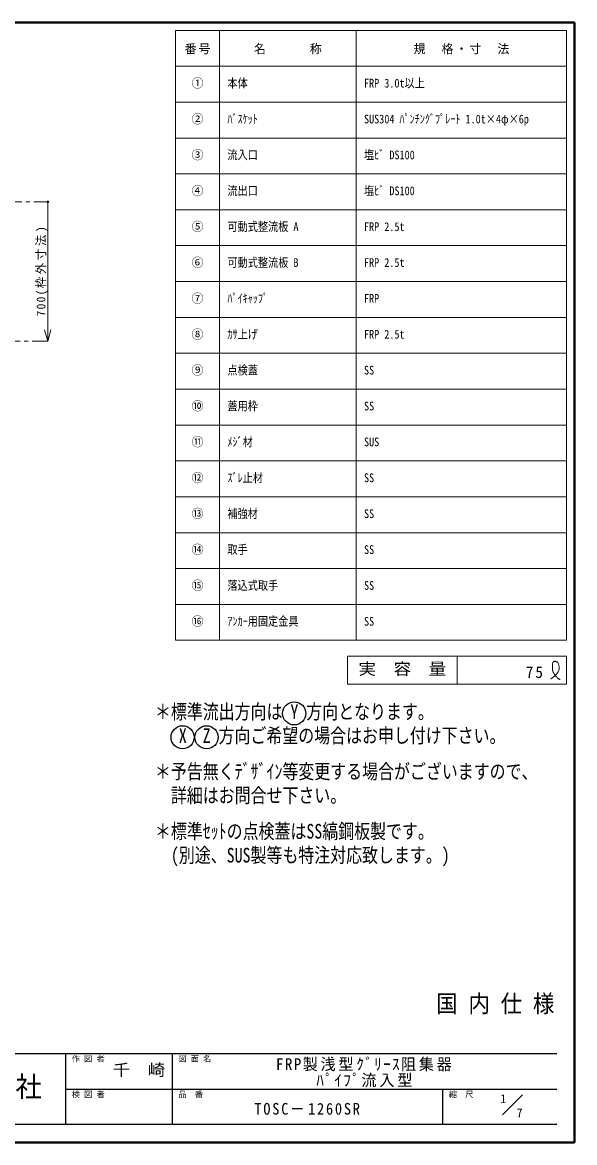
# Model space of a CAD drawing. Units: millimetres at full size, sheet at 1:10; details may follow other scales. Extents: x -2052 to 1998, y -1453 to 1357.
# Drawn here: x 611 to 1998, y -1453 to 1357 of the extents above; entities that cross this region are included whole.
import ezdxf
from ezdxf.enums import TextEntityAlignment as Align

# ---------------------------------------------------------------- set-up
doc = ezdxf.new("R2010")
doc.units = ezdxf.units.MM
doc.header["$LTSCALE"] = 10
doc.header["$PDMODE"] = 32
doc.header["$PDSIZE"] = 5
doc.linetypes.add('CHAIN1', pattern=[8, 5, -1, 1, -1])
doc.layers.add('0-0____1', color=4, linetype='Continuous', lineweight=9)
doc.styles.add('ＭＳ ゴシック', font='')
doc.styles.get('ＭＳ ゴシック').set_extended_font_data('MS Gothic')

msp = doc.modelspace()

# ---------------------------------------------------------------- linework, layer by layer
at = {"layer": '0-0____1', "color": 1, "lineweight": 40}
for p, q in [((1997.53, 1357.49), (-2052.47, 1357.49)), ((1997.53, -1452.51), (1997.53, 1357.49)), ((1997.53, -1452.51), (-2052.47, -1452.51))]:
    msp.add_line(p, q, dxfattribs=at)
at = {"layer": '0-0____1', "color": 3, "lineweight": 18}
for p, q in [((1977.53, 1337.49), (996.1, 1337.49)), ((996.1, -192.51), (996.1, 1337.49)), ((1106.1, -192.51), (1106.1, 1337.49)), ((1448.95, -192.51), (1448.95, 1337.49)), ((1977.53, -192.51), (1977.53, 1337.49)), ((1977.53, 1247.49), (996.1, 1247.49)), ((1977.53, 1157.49), (996.1, 1157.49)), ((1977.53, 1067.49), (996.1, 1067.49)), ((1977.53, 977.49), (996.1, 977.49)), ((1977.53, 887.49), (996.1, 887.49)), ((1977.53, 797.49), (996.1, 797.49)), ((1977.53, 707.49), (996.1, 707.49)), ((1977.53, 617.49), (996.1, 617.49)), ((1977.53, 527.49), (996.1, 527.49)), ((1977.53, 437.49), (996.1, 437.49)), ((1977.53, 347.49), (996.1, 347.49)), ((1977.53, 257.49), (996.1, 257.49)), ((1977.53, 167.49), (996.1, 167.49)), ((1977.53, 77.49), (996.1, 77.49)), ((1977.53, -12.51), (996.1, -12.51)), ((1977.53, -102.51), (996.1, -102.51)), ((1977.53, -192.51), (996.1, -192.51)), ((1427.53, -232.51), (1977.53, -232.51)), ((1427.53, -302.51), (1427.53, -232.51)), ((1702.53, -302.51), (1702.53, -232.51)), ((1977.53, -232.51), (1977.53, -302.51)), ((1427.53, -302.51), (1977.53, -302.51))]:
    msp.add_line(p, q, dxfattribs=at)
at = {"layer": '0-0____1', "linetype": 'CHAIN1'}
for p, q in [((320.03, 907.49), (675.03, 907.49)), ((-1203.97, 557.49), (675.03, 557.49))]:
    msp.add_line(p, q, dxfattribs=at)
at = {"layer": '0-0____1'}
for q in [(675.03, 907.49), (667.26, 586.47), (682.79, 586.47)]:
    msp.add_line((675.03, 557.49), q, dxfattribs=at)
at = {"layer": '0-0____1', "color": 6, "lineweight": 25}
for p, q in [((-27.47, -1228.94), (1952.53, -1228.94)), ((720.38, -1407.51), (720.38, -1228.94)), ((988.24, -1407.51), (988.24, -1228.94)), ((720.38, -1318.22), (1952.53, -1318.22)), ((1666.81, -1407.51), (1666.81, -1318.22)), ((1952.53, -1407.51), (-27.47, -1407.51))]:
    msp.add_line(p, q, dxfattribs=at)
at = {"layer": '0-0____1', "color": 7, "lineweight": 18}
msp.add_line((1816.3, -1383.01), (1866.81, -1332.51), dxfattribs=at)
at = {"layer": '0-0____1'}
for points in [[(1937.16, -289.53), (1938.22, -288.82), (1940.03, -287.58), (1941.84, -286.32), (1943.63, -285.03), (1945.4, -283.69), (1947.14, -282.28), (1948.13, -281.43), (1949.31, -280.37), (1951.27, -278.44), (1953.1, -276.39), (1954.75, -274.23), (1956.16, -271.95), (1957.29, -269.55), (1957.8, -268.11), (1958.08, -267.1), (1958.43, -265.33), (1958.64, -263.52), (1958.71, -261.68), (1958.65, -259.83), (1958.47, -257.96), (1958.32, -256.87), (1958.16, -255.92), (1957.8, -254.28), (1957.34, -252.69), (1956.74, -251.17), (1955.98, -249.74), (1955.04, -248.43), (1954.4, -247.73), (1953.96, -247.32), (1953.14, -246.66), (1952.25, -246.1), (1951.3, -245.65), (1950.3, -245.33), (1949.27, -245.15), (1948.65, -245.12), (1948.13, -245.14), (1947.22, -245.27), (1946.33, -245.52), (1945.49, -245.87)], [(1945.49, -245.87), (1944.72, -246.32), (1944.04, -246.86), (1943.69, -247.21), (1943.22, -247.83), (1942.64, -249.05), (1942.31, -250.41), (1942.15, -251.87), (1942.11, -253.39), (1942.12, -254.94), (1942.12, -255.83), (1942.11, -257.04), (1942.05, -259.07), (1941.99, -261.05), (1941.96, -262.99), (1942.01, -264.89), (1942.2, -266.77), (1942.39, -267.85), (1942.61, -268.8), (1943.11, -270.43), (1943.75, -272.05), (1944.49, -273.63), (1945.34, -275.17), (1946.26, -276.67), (1946.83, -277.51), (1947.26, -278.13), (1948.03, -279.18), (1948.82, -280.2), (1949.63, -281.21), (1950.46, -282.21), (1951.3, -283.2), (1951.79, -283.78), (1952.32, -284.4), (1953.24, -285.46), (1954.2, -286.5), (1955.2, -287.47), (1956.25, -288.36), (1957.37, -289.14), (1958.06, -289.53), (1958.36, -289.68)], [(1958.36, -289.68), (1958.9, -289.92), (1959.44, -290.15), (1960, -290.35), (1960.56, -290.54), (1961.13, -290.73), (1961.46, -290.84)]]:
    msp.add_lwpolyline(points, dxfattribs=at)
at = {"layer": '0-0____1', "color": 5, "lineweight": 25}
for centre in [(1293.69, -375.84), (1013.69, -435.84), (1073.69, -435.84)]:
    msp.add_circle(centre, 29, dxfattribs=at)
at = {"layer": '0-0____1'}
msp.add_point((675.03, 907.49), dxfattribs=at)

# ---------------------------------------------------------------- texts
at = {"layer": '0-0____1', "color": 7, "style": 'ＭＳ ゴシック'}
for s, height, p in [('①', 21.99, (1036.1, 1187.49)), ('②', 21.99, (1036.1, 1097.49)), ('③', 21.99, (1036.1, 1007.49)), ('④', 21.99, (1036.1, 917.49)), ('⑤', 21.99, (1036.1, 827.49)), ('⑥', 21.99, (1036.1, 737.49)), ('⑦', 21.99, (1036.1, 647.49)), ('⑧', 21.99, (1036.1, 557.49)), ('⑨', 21.99, (1036.1, 467.49)), ('⑩', 21.99, (1036.1, 377.49)), ('⑪', 21.99, (1036.1, 287.49)), ('⑫', 21.99, (1036.1, 197.49)), ('⑬', 21.99, (1036.1, 107.49)), ('⑭', 21.99, (1036.1, 17.49)), ('⑮', 21.99, (1036.1, -72.51)), ('⑯', 21.99, (1036.1, -162.51)), ('作 図 者', 14.66, (735.38, -1253.94)), ('図 面 名', 14.66, (1003.24, -1253.94)), ('検 図 者', 14.66, (735.38, -1343.22)), ('品\u3000番', 14.66, (1003.24, -1343.22)), ('縮\u3000尺', 14.66, (1681.81, -1343.22)), ('1', 21.99, (1811.22, -1360.03)), ('7', 21.99, (1851.94, -1395.41))]:
    msp.add_text(s, height=height, dxfattribs=at).set_placement(p, align=Align.BOTTOM_LEFT)
for s, height, width, p in [('本体', 21.99, 0.85, (1126.1, 1187.49)), ('FRP 3.0t以上', 21.99, 0.85, (1468.95, 1187.49)), ('ﾊﾞｽｹｯﾄ', 21.99, 0.85, (1126.1, 1097.49)), ('SUS304 ﾊﾟﾝﾁﾝｸﾞﾌﾟﾚｰﾄ 1.0t×4φ×6p', 21.99, 0.85, (1468.95, 1097.49)), ('流入口', 21.99, 0.85, (1126.1, 1007.49)), ('塩ﾋﾞ DS100', 21.99, 0.85, (1468.95, 1007.49)), ('流出口', 21.99, 0.85, (1126.1, 917.49)), ('塩ﾋﾞ DS100', 21.99, 0.85, (1468.95, 917.49)), ('可動式整流板 A', 21.99, 0.85, (1126.1, 827.49)), ('FRP 2.5t', 21.99, 0.85, (1468.95, 827.49)), ('可動式整流板 B', 21.99, 0.85, (1126.1, 737.49)), ('FRP 2.5t', 21.99, 0.85, (1468.95, 737.49)), ('ﾊﾟｲｷｬｯﾌﾟ', 21.99, 0.85, (1126.1, 647.49)), ('FRP', 21.99, 0.85, (1468.95, 647.49)), ('ｶｻ上げ', 21.99, 0.85, (1126.1, 557.49)), ('FRP 2.5t', 21.99, 0.85, (1468.95, 557.49)), ('点検蓋', 21.99, 0.85, (1126.1, 467.49)), ('SS', 21.99, 0.85, (1468.95, 467.49)), ('蓋用枠', 21.99, 0.85, (1126.1, 377.49)), ('SS', 21.99, 0.85, (1468.95, 377.49)), ('ﾒｼﾞ材', 21.99, 0.85, (1126.1, 287.49)), ('SUS', 21.99, 0.85, (1468.95, 287.49)), ('ｽﾞﾚ止材', 21.99, 0.85, (1126.1, 197.49)), ('SS', 21.99, 0.85, (1468.95, 197.49)), ('補強材', 21.99, 0.85, (1126.1, 107.49)), ('SS', 21.99, 0.85, (1468.95, 107.49)), ('取手', 21.99, 0.85, (1126.1, 17.49)), ('SS', 21.99, 0.85, (1468.95, 17.49)), ('落込式取手', 21.99, 0.85, (1126.1, -72.51)), ('SS', 21.99, 0.85, (1468.95, -72.51)), ('ｱﾝｶｰ用固定金具', 21.99, 0.85, (1126.1, -162.51)), ('SS', 21.99, 0.85, (1468.95, -162.51)), ('実\u3000容\u3000量', 29.33, 1.1, (1455.03, -287.51)), ('＊標準流出方向は Y 方向となります。', 36.66, 0.8, (944.19, -400.84)), (' X  Z 方向ご希望の場合はお申し付け下さい。', 36.66, 0.8, (984.19, -460.84)), ('＊予告無くﾃﾞｻﾞｲﾝ等変更する場合がございますので、', 36.66, 0.8, (944.19, -550.84)), ('詳細はお問合せ下さい。', 36.66, 0.8, (984.19, -610.84)), ('＊標準ｾｯﾄの点検蓋はSS縞鋼板製です。', 36.66, 0.8, (944.19, -700.84)), ('(別途、SUS製等も特注対応致します。)', 36.66, 0.8, (984.19, -760.84)), ('国 内 仕 様', 43.99, 0.9, (1650.03, -1138.94)), ('千\u3000崎', 29.33, 1.1, (838.24, -1293.58)), ('工業株式会社', 51.32, 0.95, (261.45, -1353.22))]:
    msp.add_text(s, height=height, dxfattribs=dict(at, width=width)).set_placement(p, align=Align.BOTTOM_LEFT)
at = {"layer": '0-0____1', "color": 7, "attachment_point": 7, "style": 'ＭＳ ゴシック'}
for s, insert, char_height in [('\\T1.17;番号', (1018.6, 1277.49), 21.99), ('\\T1.17;名\u3000\u3000\u3000称', (1192.53, 1277.49), 21.99), ('\\T1.17;規\u3000格・寸\u3000法', (1593.24, 1277.49), 21.99), ('\\T1.27;\\W0.95;75', (1875.03, -287.51), 29.33), ('\\T1.18;\\W0.95;FRP製浅型ｸﾞﾘｰｽ阻集器', (1247.88, -1273.58), 29.33), ('\\T1.19;\\W0.95;ﾊﾟｲﾌﾟ流入型', (1349.13, -1313.58), 29.33), ('\\T1.25;\\W0.9;TOSC－1260SR', (1193.78, -1382.86), 29.33)]:
    msp.add_mtext(s, dxfattribs=dict(at, insert=insert, char_height=char_height))
at = {"layer": '0-0____1', "color": 7, "insert": (675.03, 619.99), "char_height": 21.99, "attachment_point": 7, "rotation": 90, "style": 'ＭＳ ゴシック'}
msp.add_mtext('\\T1.24;\\W0.95;700(枠外寸法)', dxfattribs=at)

doc.saveas('drawing.dxf')
